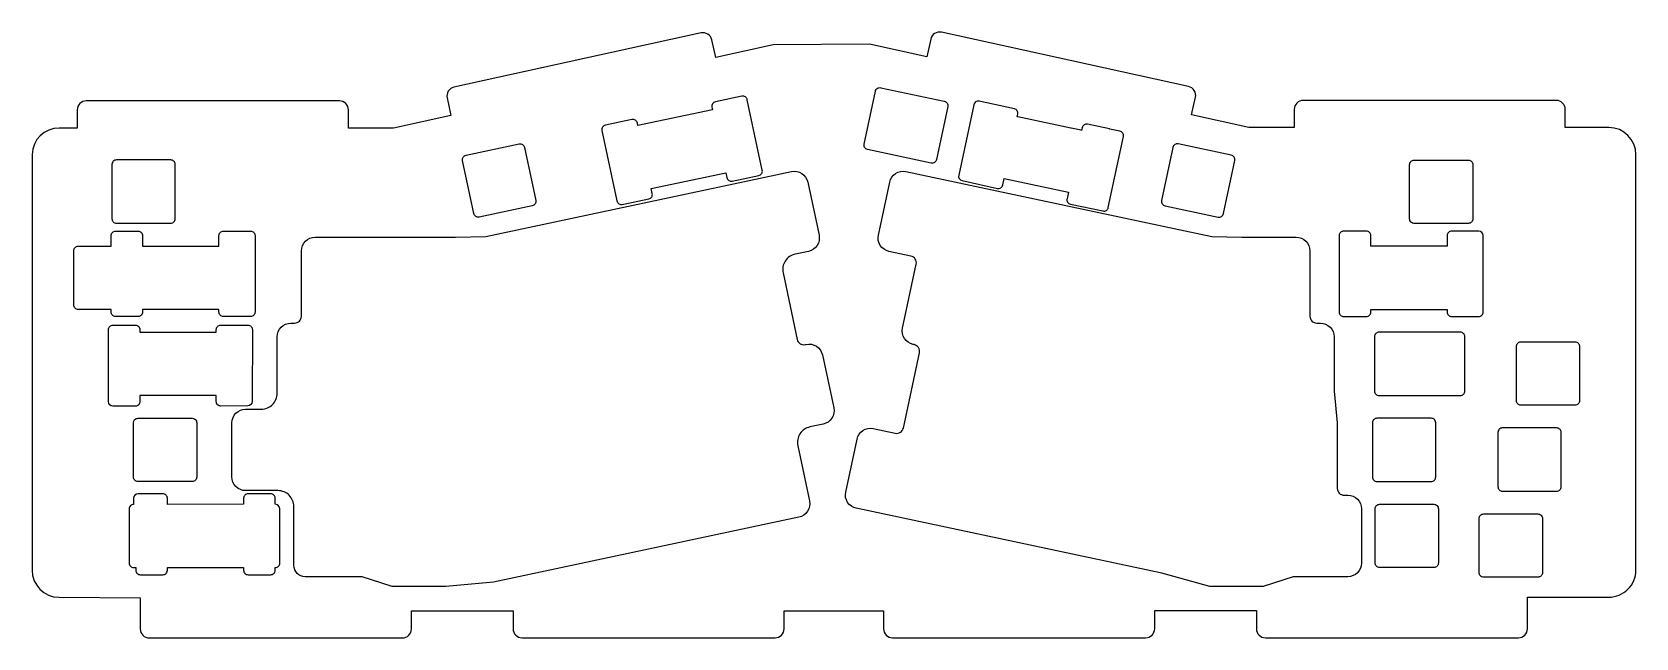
# Model space of a CAD drawing. Header units: millimetres. Extents: x -250 to 105, y -224 to -90.
import ezdxf

# ---------------------------------------------------------------- set-up
doc = ezdxf.new("R2010")
doc.units = ezdxf.units.MM
doc.layers.get('0').update_dxf_attribs({"linetype": 'CONTINUOUS'})

msp = doc.modelspace()

# ---------------------------------------------------------------- linework, layer by layer
for points in [[(-249.69, -209.16, 0.412685), (-243.73, -215.16), (-225.75, -215.25), (-225.75, -222.17, 0.414214), (-223.75, -224.17), (-167.75, -224.17, 0.414214), (-165.75, -222.17), (-165.75, -218.17), (-143.25, -218.17), (-143.25, -222.14, 0.414214), (-141.25, -224.14), (-85.25, -224.14, 0.414214), (-83.25, -222.14), (-83.25, -218.14), (-61.25, -218.14), (-61.25, -222.12, 0.414214), (-59.25, -224.12), (-3.25, -224.12, 0.414214), (-1.25, -222.12), (-1.25, -218.12), (21.25, -218.09), (21.25, -222.12, 0.414214), (23.25, -224.12), (79.25, -224.12, 0.414215), (81.25, -222.12), (81.25, -215.13), (99.25, -215.13, 0.414214), (105.25, -209.13), (105.25, -206.13), (105.25, -117.13, 0.41419), (99.25, -111.13), (89.62, -111.13), (89.62, -107.13, 0.414214), (87.62, -105.13), (31.62, -105.13, 0.414214), (29.62, -107.13), (29.62, -111.13), (19.62, -111.13), (6.92, -108.34), (7.78, -104.43, 0.414214), (6.26, -102.05), (-48.44, -90.04, 0.414214), (-50.82, -91.57), (-51.68, -95.47), (-64.38, -92.69), (-85.69, -92.84), (-98.39, -95.63), (-99.25, -91.72, 0.414214), (-101.63, -90.2), (-156.33, -102.2, 0.414214), (-157.85, -104.58), (-157, -108.49), (-169.69, -111.28), (-179.69, -111.25), (-179.69, -107.25, 0.414214), (-181.69, -105.25), (-237.69, -105.25, 0.414214), (-239.69, -107.25), (-239.69, -111.25), (-243.69, -111.25, 0.406205), (-249.69, -117.09), (-249.69, -206.16)], [(-61.88, -102.32), (-47.81, -105.31, -0.414214), (-47.04, -106.49), (-49.53, -118.23, -0.414214), (-50.72, -119), (-64.79, -116.01, -0.414214), (-65.56, -114.83), (-63.06, -103.09, -0.414214)], [(-95.92, -122.23, 0.414214), (-94.73, -123), (-88.87, -121.75, 0.414214), (-88.1, -120.57), (-91.41, -104.98, 0.414214), (-92.6, -104.2), (-98.46, -105.45, 0.414214), (-99.23, -106.64), (-99.11, -107.21), (-115.62, -110.72), (-115.74, -110.15, 0.414214), (-116.93, -109.38), (-122.8, -110.62, 0.414214), (-123.57, -111.81), (-120.25, -127.4, 0.414214), (-119.07, -128.17), (-113.2, -126.92, 0.414214), (-112.43, -125.74), (-112.66, -124.66), (-96.15, -121.15)], [(-20.65, -126.9, 0.414214), (-19.88, -128.09), (-12.7, -129.62, 0.414214), (-11.51, -128.85), (-8.17, -113.13, 0.414215), (-8.94, -111.95), (-11.14, -111.48, 0.023632), (-11.23, -111.46), (-16.12, -110.42, 0.414214), (-17.31, -111.19), (-17.43, -111.77, 0.023636), (-17.53, -111.74), (-19.73, -111.28, 0.023632), (-19.82, -111.25), (-31.56, -108.76, 0.023636), (-31.65, -108.74), (-31.53, -108.17, 0.414214), (-32.3, -106.98), (-40.12, -105.32, 0.413994), (-41.31, -106.09), (-44.63, -121.68, 0.410841), (-43.88, -122.86), (-36.06, -124.62, 0.417815), (-34.86, -123.85), (-34.56, -122.43), (-20.34, -125.45)], [(-140.72, -115.55), (-138.23, -127.29, -0.414214), (-139, -128.47), (-150.74, -130.97, -0.414214), (-151.92, -130.2), (-154.42, -118.46, -0.414214), (-153.65, -117.27), (-141.91, -114.78, -0.414214)], [(16.48, -118.46, 0.414214), (15.71, -117.27), (3.97, -114.78, 0.414214), (2.79, -115.55), (0.29, -127.29, 0.414214), (1.06, -128.47), (12.8, -130.97, 0.414214), (13.99, -130.2)], [(-218.01, -119.32, 0.414214), (-219.01, -118.32), (-231.01, -118.32, 0.414214), (-232.01, -119.32), (-232.01, -131.32, 0.414214), (-231.01, -132.32), (-219.01, -132.32, 0.414214), (-218.01, -131.32)], [(56.17, -118.37), (68.17, -118.37, -0.414214), (69.17, -119.37), (69.17, -131.37, -0.414214), (68.17, -132.37), (56.17, -132.37, -0.414214), (55.17, -131.37), (55.17, -119.37, -0.414214)], [(-79.97, -197.43), (-147.57, -211.8), (-158.13, -212.74), (-170.03, -212.74), (-176.66, -210.6), (-189.27, -210.6, -0.414214), (-191.77, -208.1), (-191.77, -195.05, 0.414214), (-195.27, -191.55), (-202.43, -191.55, -0.414214), (-205.46, -188.52), (-205.46, -176.52, -0.414214), (-202.43, -173.5), (-198.95, -173.5, 0.414214), (-195.45, -170), (-195.45, -157.47, -0.414214), (-192.42, -154.45), (-191.59, -154.45, 0.414214), (-190.09, -152.95), (-190.09, -138.42, -0.414214), (-187.06, -135.4), (-156.01, -135.4), (-149.3, -135.29), (-81.62, -120.9, -0.414214), (-78.03, -123.23), (-75.54, -134.97, -0.414214), (-77.87, -138.56), (-80.8, -139.18, 0.414214), (-83.5, -143.34), (-80.37, -158.06, 0.414214), (-78.59, -159.21), (-78.36, -159.16, -0.414214), (-74.77, -161.49), (-72.28, -173.23, -0.414214), (-74.61, -176.82), (-77.54, -177.44, 0.414214), (-80.24, -181.6), (-77.64, -193.84, -0.414214)], [(39.15, -176.55), (39.15, -191.05, 0.414214), (40.65, -192.55), (41.49, -192.55, -0.414214), (44.51, -195.57), (44.51, -207.57, -0.414214), (41.49, -210.6), (29.41, -210.6), (22.77, -212.74), (10.92, -212.74), (0.36, -209.83), (-67.3, -195.45, -0.414214), (-69.63, -191.86), (-67.13, -180.12, -0.414214), (-63.55, -177.79), (-58.65, -178.83, 0.414214), (-56.87, -177.68), (-53.33, -161, 0.414214), (-54.48, -159.22), (-54.72, -159.17, -0.414214), (-57.05, -155.58), (-54.03, -141.38, 0.414214), (-55.18, -139.6), (-60.07, -138.56, -0.414214), (-62.4, -134.97), (-59.9, -123.23, -0.414214), (-56.32, -120.9), (11.37, -135.29), (18.07, -135.4), (30.08, -135.4, -0.414214), (33.1, -138.42), (33.1, -152.95, 0.414214), (34.6, -154.45), (35.43, -154.45, -0.414214), (38.45, -157.47), (38.45, -169.5)], [(-208.34, -151.42), (-225.22, -151.42), (-225.22, -152.01, -0.414214), (-226.22, -153.01), (-231.22, -153.01, -0.414215), (-232.22, -152.01), (-232.22, -151.42), (-239.45, -151.42, -0.414214), (-240.45, -150.42), (-240.45, -138.42, -0.414214), (-239.45, -137.42), (-232.22, -137.42), (-232.22, -135.07, -0.414215), (-231.22, -134.07), (-226.22, -134.07, -0.414214), (-225.22, -135.07), (-225.22, -137.42), (-208.34, -137.42), (-208.34, -135.07, -0.414214), (-207.34, -134.07), (-201.34, -134.07, -0.414214), (-200.34, -135.07), (-200.34, -152.01, -0.414214), (-201.34, -153.01), (-207.34, -153.01, -0.414214), (-208.34, -152.01)], [(63.47, -152.01, 0.414214), (64.47, -153.01), (70.47, -153.01, 0.414214), (71.47, -152.01), (71.47, -135.07, 0.414213), (70.47, -134.07), (64.47, -134.07, 0.414214), (63.47, -135.07), (63.47, -137.42), (46.59, -137.42), (46.59, -135.07, 0.414214), (45.59, -134.07), (40.59, -134.07, 0.414215), (39.59, -135.07), (39.59, -152.01, 0.414215), (40.59, -153.01), (45.59, -153.01, 0.414214), (46.59, -152.01), (46.59, -151.42), (63.47, -151.42, -0.000001)], [(-223.37, -156.47), (-211.37, -156.47), (-208.93, -156.47), (-208.93, -155.89, -0.414214), (-207.93, -154.89), (-201.94, -154.89, -0.415176), (-200.94, -155.89), (-200.99, -171.78, -0.411205), (-201.98, -172.78), (-207.93, -172.82, -0.416265), (-208.93, -171.82), (-208.93, -170.47), (-225.81, -170.47), (-225.81, -171.83, -0.414214), (-226.81, -172.83), (-231.81, -172.83, -0.414213), (-232.81, -171.83), (-232.81, -155.89, -0.414214), (-231.81, -154.89), (-226.81, -154.89, -0.414214), (-225.81, -155.89), (-225.81, -156.47)], [(66.39, -170.47, 0.414214), (67.39, -169.47), (67.39, -157.47, 0.414214), (66.39, -156.47), (48.39, -156.47, 0.414214), (47.39, -157.47), (47.39, -169.47, 0.414214), (48.39, -170.47)], [(79.79, -158.61), (91.79, -158.61, -0.414214), (92.79, -159.61), (92.79, -171.61, -0.414214), (91.79, -172.61), (79.79, -172.61, -0.414214), (78.79, -171.61), (78.79, -159.61, -0.414214)], [(-227.25, -188.52), (-227.25, -176.52, -0.414214), (-226.25, -175.52), (-214.25, -175.52, -0.414214), (-213.25, -176.52), (-213.25, -188.52, -0.414214), (-214.25, -189.52), (-226.25, -189.52, -0.414214)], [(59.94, -189.52, 0.414214), (60.94, -188.52), (60.94, -176.52, 0.414214), (59.94, -175.52), (47.94, -175.52, 0.414214), (46.94, -176.52), (46.94, -188.52, 0.414214), (47.94, -189.52)], [(74.72, -190.66, 0.414214), (75.72, -191.66), (87.72, -191.66, 0.414214), (88.72, -190.66), (88.72, -178.66, 0.414214), (87.72, -177.66), (75.72, -177.66, 0.414214), (74.72, -178.66)], [(-219.75, -193.22, 0.414214), (-220.75, -192.22), (-226.22, -192.22, 0.414213), (-227.22, -193.22), (-227.22, -194.58, 0.414214), (-228.22, -195.58), (-228.22, -207.58, 0.414214), (-227.22, -208.58), (-226.75, -208.58), (-226.75, -209.16, 0.414215), (-225.75, -210.16), (-220.75, -210.16, 0.414214), (-219.75, -209.16), (-219.75, -208.57), (-202.88, -208.57), (-202.88, -209.16, 0.414214), (-201.88, -210.16), (-196.88, -210.16, 0.414214), (-195.88, -209.16), (-195.88, -208.57), (-195.86, -208.57, 0.414214), (-194.86, -207.57), (-194.86, -195.57, 0.397207), (-195.8, -194.57), (-195.88, -194.57), (-195.88, -193.22, 0.414214), (-196.88, -192.22), (-201.88, -192.22, 0.414214), (-202.88, -193.22), (-202.88, -194.57), (-219.75, -194.58)], [(61.54, -195.57), (61.54, -207.57, -0.414214), (60.54, -208.57), (48.54, -208.57, -0.414214), (47.54, -207.57), (47.54, -195.57, -0.414214), (48.54, -194.57), (60.54, -194.57, -0.414214)], [(71.56, -196.71), (83.56, -196.71, -0.414214), (84.56, -197.71), (84.56, -209.71, -0.414214), (83.56, -210.71), (71.56, -210.71, -0.414214), (70.56, -209.71), (70.56, -197.71, -0.414214)]]:
    msp.add_lwpolyline(points, format="xyb", close=True)

doc.saveas('drawing.dxf')
